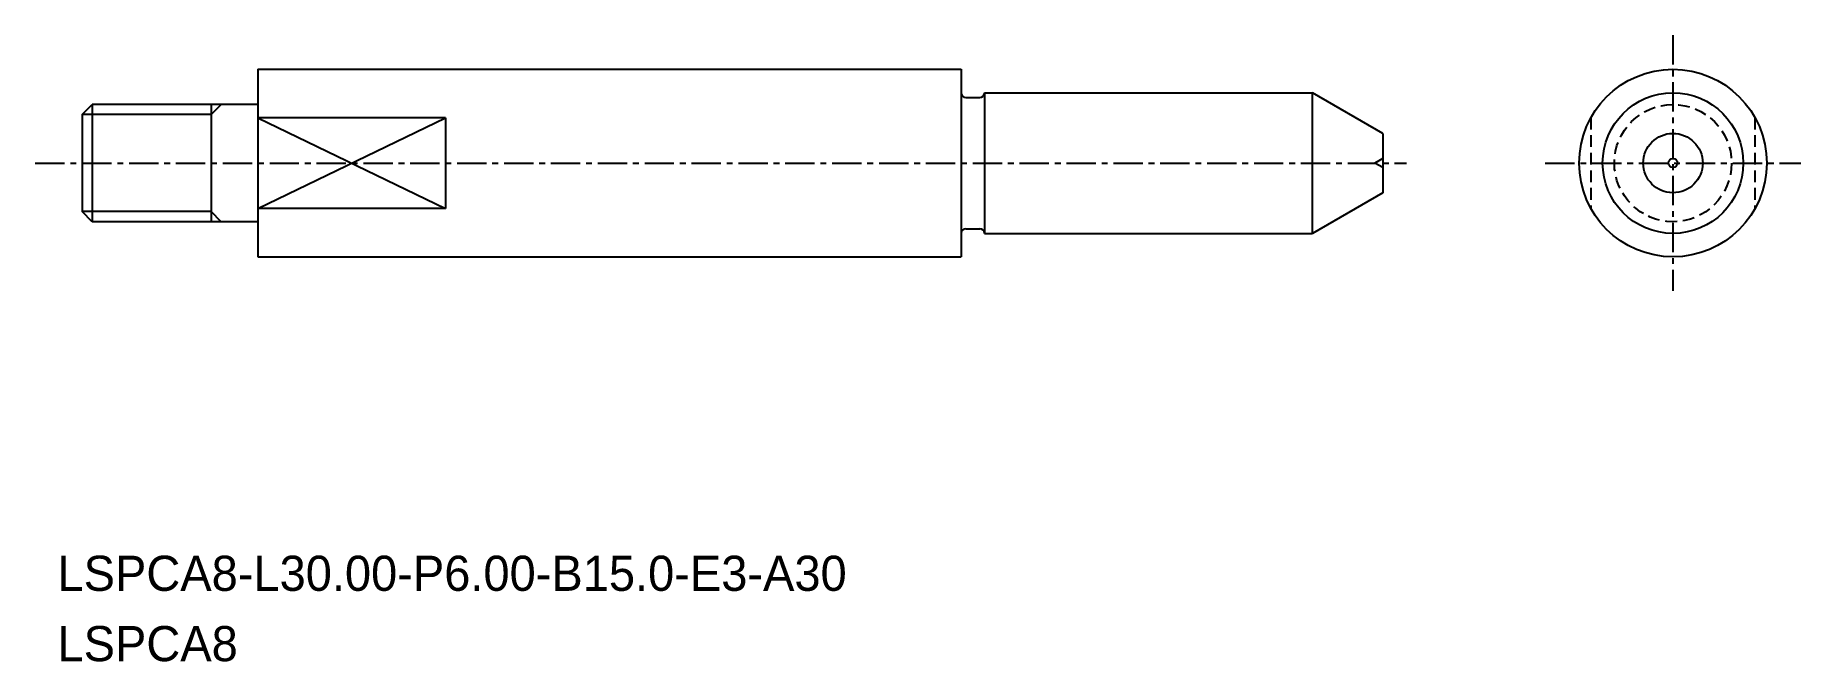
# Model space of a CAD drawing. Extents: x -1210.9 to -1135.6, y -485 to -458.2.
import ezdxf

# ---------------------------------------------------------------- set-up
doc = ezdxf.new("R2010")
doc.units = 0
doc.linetypes.add('CENTER', pattern=[2, 1.25, -0.25, 0.25, -0.25])
doc.linetypes.add('DASHED', pattern=[0.75, 0.5, -0.25])
doc.layers.get('0').update_dxf_attribs({"linetype": 'CONTINUOUS'})
doc.layers.add('CENTER', color=1, linetype='CENTER')

msp = doc.modelspace()

# ---------------------------------------------------------------- linework, layer by layer
for p, q in [((-1201.42, -459.698), (-1201.42, -467.698)), ((-1171.42, -459.698), (-1171.42, -467.698)), ((-1170.42, -460.698), (-1170.42, -466.698)), ((-1153.42, -462.43), (-1156.42, -460.698)), ((-1208.92, -461.631), (-1208.487, -461.198)), ((-1208.92, -461.631), (-1208.92, -465.765)), ((-1208.487, -461.198), (-1208.487, -466.198)), ((-1203.42, -461.198), (-1203.42, -466.198)), ((-1193.42, -461.761), (-1201.42, -461.761)), ((-1193.42, -461.761), (-1193.42, -465.634)), ((-1153.42, -464.965), (-1156.42, -466.698)), ((-1208.487, -466.198), (-1208.92, -465.765)), ((-1193.42, -465.634), (-1201.42, -465.634))]:
    msp.add_line(p, q)
at = {"color": 7, "linetype": 'CONTINUOUS'}
for p, q in [((-1201.42, -459.698), (-1171.42, -459.698)), ((-1171.42, -460.688), (-1171.42, -460.698)), ((-1171.22, -460.898), (-1170.62, -460.898)), ((-1170.42, -460.698), (-1170.42, -460.698)), ((-1170.42, -460.698), (-1156.42, -460.698)), ((-1201.42, -461.198), (-1208.487, -461.198)), ((-1201.42, -466.198), (-1208.487, -466.198)), ((-1171.42, -466.708), (-1171.42, -466.698)), ((-1171.22, -466.498), (-1170.62, -466.498)), ((-1170.42, -466.698), (-1156.42, -466.698)), ((-1170.42, -466.698), (-1170.42, -466.698)), ((-1201.42, -467.698), (-1171.42, -467.698))]:
    msp.add_line(p, q, dxfattribs=at)
at = {"linetype": 'CONTINUOUS'}
for p, q in [((-1156.42, -466.698), (-1156.42, -460.698)), ((-1153.42, -462.43), (-1153.42, -464.965))]:
    msp.add_line(p, q, dxfattribs=at)
at = {"color": 3, "linetype": 'CONTINUOUS'}
for p, q in [((-1203.42, -461.631), (-1208.92, -461.631)), ((-1203.42, -461.631), (-1202.987, -461.198)), ((-1203.42, -465.765), (-1208.92, -465.765)), ((-1202.987, -466.198), (-1203.42, -465.765))]:
    msp.add_line(p, q, dxfattribs=at)
at = {"color": 3}
for p, q in [((-1201.42, -461.761), (-1193.42, -465.634)), ((-1201.42, -465.634), (-1193.42, -461.761)), ((-1153.42, -463.506), (-1153.759, -463.698)), ((-1153.42, -463.89), (-1153.759, -463.698))]:
    msp.add_line(p, q, dxfattribs=at)
at = {"color": 3, "linetype": 'DASHED'}
for p, q in [((-1144.546, -461.761), (-1144.546, -465.634)), ((-1137.546, -461.761), (-1137.546, -465.634))]:
    msp.add_line(p, q, dxfattribs=at)
at = {"linetype": 'CONTINUOUS'}
msp.add_circle((-1141.046, -463.698), 4, dxfattribs=at)
for radius in [3, 1.268, 0.192]:
    msp.add_circle((-1141.046, -463.698), radius)
at = {"color": 3, "linetype": 'DASHED'}
msp.add_circle((-1141.046, -463.698), 2.5, dxfattribs=at)
at = {"color": 7, "linetype": 'CONTINUOUS'}
for centre, start, end in [((-1171.22, -460.698), 180, 270), ((-1170.62, -460.698), 270, 0), ((-1171.22, -466.698), 90, 180), ((-1170.62, -466.698), 0, 90)]:
    msp.add_arc(centre, 0.2, start, end, dxfattribs=at)
at = {"layer": 'CENTER', "color": 1, "linetype": 'CENTER'}
for p, q in [((-1141.046, -458.248), (-1141.046, -469.148)), ((-1210.92, -463.698), (-1152.42, -463.698)), ((-1146.496, -463.698), (-1135.596, -463.698))]:
    msp.add_line(p, q, dxfattribs=at)

# ---------------------------------------------------------------- texts
for s, p in [('LSPCA8-L30.00-P6.00-B15.0-E3-A30', (-1209.974, -481.947)), ('LSPCA8', (-1209.974, -484.947))]:
    msp.add_text(s, height=1.5).set_placement(p)

doc.saveas('drawing.dxf')
